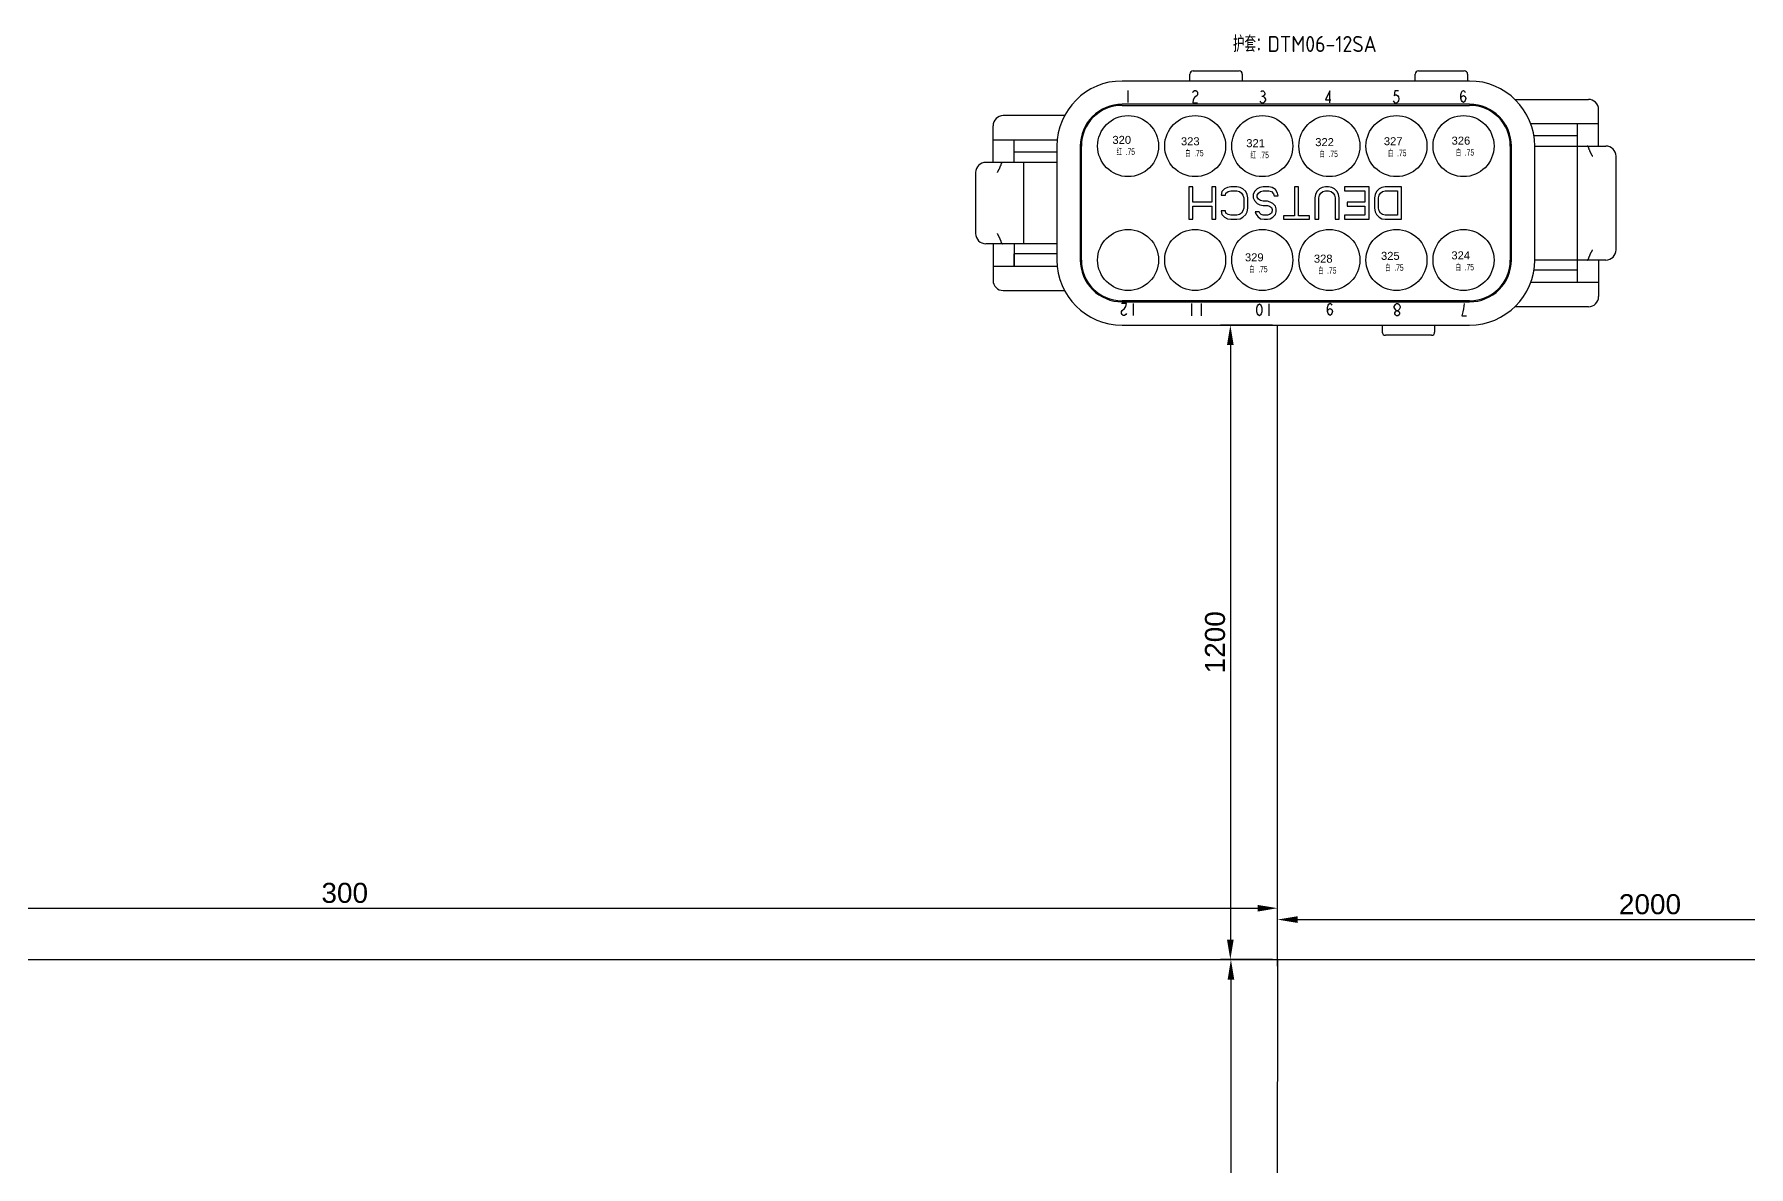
# Model space of a CAD drawing. Header units: millimetres. Extents: x 62 to 1873, y 998 to 1938.
# Drawn here: x 1259.8 to 1474, y 1568.6 to 1710 of the extents above; entities that cross this region are included whole.
import ezdxf

# ---------------------------------------------------------------- set-up
doc = ezdxf.new("R2010")
doc.units = ezdxf.units.MM
doc.layers.add('AM60', color=3, linetype='Continuous', lineweight=25)
doc.layers.add('AM_6', color=3, linetype='Continuous', lineweight=25)
doc.layers.add('线色线径', color=1, linetype='Continuous')
doc.styles.get("Standard").update_dxf_attribs({"font": 'arial.ttf'})
doc.dimstyles.new('ISO-25', dxfattribs={"dimtxt": 2.5, "dimasz": 2.5, "dimexe": 1.25, "dimexo": 0.625, "dimtad": 1, "dimtxsty": 'Standard', "dimcen": 2.5, "dimadec": 0, "dimazin": 0, "dimtfac": 1, "dimtmove": 0, "dimatfit": 3, "dimfxl": 1, "dimarcsym": 0})

# ---------------------------------------------------------------- blocks, each defined once
blk = doc.blocks.new('*D99')
at = {"color": 0, "lineweight": -2, "transparency": 16777216}
for p, q in [((1414.55, 1594.47), (1408.09, 1594.47)), ((1409.34, 1591.97), (1409.34, 1529.22)), ((1414.43, 1526.72), (1408.09, 1526.72))]:
    blk.add_line(p, q, dxfattribs=at)
at = {"color": 0, "transparency": 16777216}
for points in [[(1408.93, 1591.97), (1409.76, 1591.97), (1409.34, 1594.47)], [(1408.93, 1529.22), (1409.76, 1529.22), (1409.34, 1526.72)]]:
    blk.add_solid(points, dxfattribs=at)
at = {"layer": 'Defpoints', "color": 0, "transparency": 16777216}
for p in [(1415.17, 1594.47), (1409.34, 1526.72), (1415.05, 1526.72)]:
    blk.add_point(p, dxfattribs=at)
at = {"color": 3, "transparency": 16777216, "insert": (1407.44, 1560.6), "char_height": 2.5, "attachment_point": 5, "rotation": 90}
blk.add_mtext('200', dxfattribs=at)
blk = doc.blocks.new('*D102')
at = {"color": 0, "lineweight": -2, "transparency": 16777216}
for p, q in [((1182.07, 1595.1), (1182.07, 1602.13)), ((1184.57, 1600.88), (1412.67, 1600.88)), ((1415.17, 1595.1), (1415.17, 1602.13))]:
    blk.add_line(p, q, dxfattribs=at)
at = {"color": 0, "transparency": 16777216}
for points in [[(1184.57, 1601.29), (1184.57, 1600.46), (1182.07, 1600.88)], [(1412.67, 1601.29), (1412.67, 1600.46), (1415.17, 1600.88)]]:
    blk.add_solid(points, dxfattribs=at)
at = {"layer": 'Defpoints', "color": 0, "transparency": 16777216}
for p in [(1415.17, 1600.88), (1182.07, 1594.47), (1415.17, 1594.47)]:
    blk.add_point(p, dxfattribs=at)
at = {"color": 3, "transparency": 16777216, "insert": (1298.62, 1602.78), "char_height": 2.5, "attachment_point": 5}
blk.add_mtext('300', dxfattribs=at)
blk = doc.blocks.new('A$C07ee6ecf')
at = {"layer": 'AM_6'}
for p, q in [((20.32, 80.01), (12.7, 80.01)), ((11.43, 77.83), (6.86, 77.83)), ((8.64, 77.83), (8.64, 69.81)), ((11.43, 69.85), (11.43, 78.74)), ((21.59, 69.85), (21.59, 78.74)), ((21.59, 77.83), (26.16, 77.83)), ((24.38, 69.81), (24.38, 77.83)), ((5.59, 76.56), (5.59, 68.9)), ((11.43, 75.21), (8.64, 75.21)), ((8.64, 75.18), (10.16, 75.18)), ((10.16, 69.85), (10.16, 75.18)), ((21.59, 75.21), (24.38, 75.21)), ((22.86, 69.85), (22.86, 75.18)), ((22.86, 75.18), (24.38, 75.18)), ((27.43, 68.9), (27.43, 76.56)), ((21.59, 74.02), (11.43, 74.02)), ((23.62, 69.85), (9.4, 69.85)), ((23.62, 66.94), (9.4, 66.94)), ((9.4, 66.8), (23.62, 66.8)), ((1.27, 61.72), (1.27, 18.29)), ((4.18, 61.72), (4.18, 18.29)), ((4.32, 18.29), (4.32, 61.72)), ((28.7, 61.72), (28.7, 18.29)), ((28.84, 18.29), (28.84, 61.72)), ((31.75, 18.29), (31.75, 61.72)), ((14.48, 53.38), (14.48, 52.87)), ((18.54, 53.38), (14.48, 53.38)), ((14.48, 52.87), (16.12, 52.87)), ((16.12, 52.87), (16.12, 50.5)), ((16.64, 50.5), (16.64, 52.87)), ((16.64, 52.87), (18.54, 52.87)), ((18.54, 52.87), (18.54, 53.38)), ((31.75, 53.24), (32.61, 53.24)), ((33.02, 52.83), (33.02, 47.09)), ((14.48, 50.5), (14.48, 50)), ((16.12, 50.5), (14.48, 50.5)), ((14.48, 50), (18.54, 50)), ((15.52, 49.32), (15.08, 49.23)), ((15.52, 48.81), (15.52, 49.32)), ((18.54, 50.5), (16.64, 50.5)), ((17.5, 49.32), (17.5, 48.81)), ((17.94, 49.23), (17.5, 49.32)), ((18.54, 50), (18.54, 50.5)), ((14.56, 48.56), (14.48, 48.13)), ((14.48, 48.13), (14.48, 47.37)), ((14.48, 47.37), (14.56, 46.95)), ((14.74, 48.9), (14.56, 48.56)), ((15.08, 49.23), (14.74, 48.9)), ((15, 48.13), (15.08, 48.47)), ((15, 47.37), (15, 48.13)), ((15.08, 47.03), (15, 47.37)), ((15.08, 48.47), (15.26, 48.73)), ((15.26, 48.73), (15.52, 48.81)), ((17.5, 48.81), (17.76, 48.73)), ((17.76, 48.73), (17.94, 48.47)), ((18.28, 48.9), (17.94, 49.23)), ((17.94, 48.47), (18.02, 48.13)), ((18.02, 47.37), (17.94, 47.03)), ((18.02, 48.13), (18.02, 47.37)), ((18.46, 48.56), (18.28, 48.9)), ((18.54, 48.13), (18.46, 48.56)), ((18.46, 46.95), (18.54, 47.37)), ((18.54, 47.37), (18.54, 48.13)), ((14.56, 46.95), (14.74, 46.61)), ((14.74, 46.61), (15.08, 46.27)), ((15.17, 45), (14.82, 44.75)), ((15.26, 46.78), (15.08, 47.03)), ((15.08, 46.27), (15.43, 46.1)), ((15.43, 45.09), (15.17, 45)), ((15.52, 46.61), (15.26, 46.78)), ((15.43, 46.1), (15.86, 46.02)), ((15.43, 44.58), (15.43, 45.09)), ((15.86, 46.52), (15.52, 46.61)), ((17.16, 46.52), (15.86, 46.52)), ((15.86, 46.02), (17.16, 46.02)), ((16.81, 45.17), (16.47, 44.83)), ((17.16, 45.34), (16.81, 45.17)), ((17.5, 46.61), (17.16, 46.52)), ((17.16, 46.02), (17.59, 46.1)), ((17.59, 45.34), (17.16, 45.34)), ((17.76, 46.78), (17.5, 46.61)), ((17.59, 46.1), (17.94, 46.27)), ((17.94, 45.17), (17.59, 45.34)), ((17.94, 47.03), (17.76, 46.78)), ((17.94, 46.27), (18.28, 46.61)), ((18.28, 44.83), (17.94, 45.17)), ((18.28, 46.61), (18.46, 46.95)), ((32.61, 46.69), (31.75, 46.69)), ((14.56, 44.41), (14.48, 43.98)), ((14.48, 43.98), (14.48, 43.56)), ((14.48, 43.56), (14.56, 43.22)), ((14.82, 44.75), (14.56, 44.41)), ((14.56, 43.22), (14.74, 42.88)), ((14.74, 42.88), (15.08, 42.55)), ((15, 44.07), (15.08, 44.32)), ((15, 43.56), (15, 44.07)), ((15.08, 43.31), (15, 43.56)), ((15.08, 44.32), (15.26, 44.49)), ((15.26, 43.05), (15.08, 43.31)), ((15.26, 44.49), (15.43, 44.58)), ((15.52, 42.97), (15.26, 43.05)), ((15.69, 42.97), (15.52, 42.97)), ((15.95, 43.05), (15.69, 42.97)), ((16.12, 43.31), (15.95, 43.05)), ((16.21, 43.56), (16.12, 43.31)), ((16.12, 42.55), (16.47, 42.88)), ((16.29, 44.49), (16.21, 44.07)), ((16.21, 44.07), (16.21, 43.56)), ((16.47, 44.83), (16.29, 44.49)), ((16.47, 42.88), (16.64, 43.22)), ((16.64, 43.22), (16.73, 43.56)), ((16.73, 44.07), (16.81, 44.41)), ((16.73, 43.56), (16.73, 44.07)), ((16.81, 44.41), (16.99, 44.66)), ((16.99, 44.66), (17.24, 44.83)), ((17.24, 44.83), (17.5, 44.83)), ((17.5, 44.83), (17.76, 44.66)), ((17.94, 43.05), (17.68, 42.8)), ((17.76, 44.66), (17.94, 44.41)), ((17.94, 44.41), (18.02, 44.07)), ((18.02, 43.39), (17.94, 43.05)), ((18.02, 44.07), (18.02, 43.39)), ((18.2, 42.55), (18.46, 42.97)), ((18.46, 44.49), (18.28, 44.83)), ((18.54, 44.07), (18.46, 44.49)), ((18.46, 42.97), (18.54, 43.39)), ((18.54, 43.39), (18.54, 44.07)), ((14.48, 41.53), (14.48, 38.31)), ((14.91, 41.53), (14.48, 41.53)), ((14.91, 40.17), (14.91, 41.53)), ((15.08, 42.55), (15.43, 42.46)), ((15.43, 42.46), (15.78, 42.46)), ((15.78, 42.46), (16.12, 42.55)), ((17.68, 42.8), (17.42, 42.71)), ((17.42, 42.71), (17.42, 42.21)), ((17.42, 42.21), (17.76, 42.29)), ((17.76, 42.29), (18.2, 42.55)), ((18.54, 40.17), (14.91, 40.17)), ((14.91, 38.31), (14.91, 39.67)), ((14.91, 39.67), (18.54, 39.67)), ((18.54, 39.67), (18.54, 40.17)), ((14.48, 38.31), (14.91, 38.31)), ((14.48, 37.63), (14.48, 37.13)), ((17.16, 37.63), (14.48, 37.63)), ((14.48, 37.13), (17.16, 37.13)), ((17.59, 37.55), (17.16, 37.63)), ((17.16, 37.13), (17.5, 37.04)), ((17.5, 37.04), (17.76, 36.87)), ((17.94, 37.38), (17.59, 37.55)), ((17.76, 36.87), (17.94, 36.62)), ((18.28, 37.04), (17.94, 37.38)), ((17.94, 36.62), (18.02, 36.28)), ((18.46, 36.7), (18.28, 37.04)), ((18.54, 36.28), (18.46, 36.7)), ((17.16, 35.09), (14.48, 35.09)), ((14.48, 35.09), (14.48, 34.59)), ((14.48, 34.59), (17.16, 34.59)), ((17.5, 35.18), (17.16, 35.09)), ((17.16, 34.59), (17.59, 34.67)), ((17.76, 35.35), (17.5, 35.18)), ((17.59, 34.67), (17.94, 34.84)), ((17.94, 35.6), (17.76, 35.35)), ((18.02, 35.94), (17.94, 35.6)), ((17.94, 34.84), (18.28, 35.18)), ((18.02, 36.28), (18.02, 35.94)), ((18.28, 35.18), (18.46, 35.52)), ((18.46, 35.52), (18.54, 35.94)), ((18.54, 35.94), (18.54, 36.28)), ((15, 33.91), (14.48, 33.91)), ((14.48, 33.91), (14.48, 30.86)), ((15, 31.37), (15, 33.91)), ((16.64, 33.57), (16.12, 33.57)), ((16.12, 33.57), (16.12, 31.37)), ((16.64, 31.37), (16.64, 33.57)), ((18.54, 33.91), (18.02, 33.91)), ((18.02, 33.91), (18.02, 31.37)), ((18.54, 30.86), (18.54, 33.91)), ((14.48, 30.86), (18.54, 30.86)), ((16.12, 31.37), (15, 31.37)), ((15.43, 30.1), (15.08, 29.93)), ((15.86, 30.18), (15.43, 30.1)), ((17.16, 30.18), (15.86, 30.18)), ((18.02, 31.37), (16.64, 31.37)), ((17.59, 30.1), (17.16, 30.18)), ((17.94, 29.93), (17.59, 30.1)), ((0, 23.06), (0, 28.8)), ((1.27, 29.21), (0.41, 29.21)), ((14.56, 29.25), (14.48, 28.83)), ((14.48, 28.83), (14.48, 26.8)), ((14.74, 29.59), (14.56, 29.25)), ((15.08, 29.93), (14.74, 29.59)), ((15, 28.83), (15.08, 29.17)), ((15, 27.31), (15, 28.83)), ((15.08, 29.17), (15.26, 29.42)), ((15.26, 29.42), (15.52, 29.59)), ((15.52, 29.59), (15.86, 29.68)), ((15.86, 29.68), (17.16, 29.68)), ((17.16, 29.68), (17.5, 29.59)), ((17.5, 29.59), (17.76, 29.42)), ((17.76, 29.42), (17.94, 29.17)), ((18.28, 29.59), (17.94, 29.93)), ((17.94, 29.17), (18.02, 28.83)), ((18.02, 28.83), (18.02, 27.31)), ((18.46, 29.25), (18.28, 29.59)), ((18.54, 28.83), (18.46, 29.25)), ((18.54, 26.8), (18.54, 28.83)), ((14.48, 26.8), (18.54, 26.8)), ((18.02, 27.31), (15, 27.31)), ((31.75, 25.1), (32.61, 25.1)), ((33.02, 24.69), (33.02, 18.95)), ((1.27, 22.66), (0.41, 22.66)), ((32.61, 18.54), (31.75, 18.54)), ((23.62, 13.21), (9.4, 13.21)), ((9.4, 13.07), (23.62, 13.07)), ((3.56, 3.45), (3.56, 12.64)), ((29.46, 12.64), (29.46, 3.45)), ((6.6, 2.18), (6.6, 10.66)), ((8.13, 4.83), (8.13, 10.26)), ((9.4, 10.16), (23.62, 10.16)), ((9.4, 1.27), (9.4, 10.16)), ((23.62, 10.16), (23.62, 1.27)), ((24.89, 4.83), (24.89, 10.26)), ((26.42, 2.18), (26.42, 10.66)), ((6.6, 4.83), (26.42, 4.83)), ((9.4, 2.18), (4.83, 2.18)), ((23.62, 2.18), (28.19, 2.18)), ((10.67, 0), (22.35, 0))]:
    blk.add_line(p, q, dxfattribs=at)
at = {"layer": 'AM_6', "color": 1}
for p, q in [((2.46, 61.56), (2.58, 61.72)), ((2.46, 61.41), (2.46, 61.56)), ((2.58, 61.26), (2.46, 61.41)), ((2.46, 60.27), (3.98, 60.27)), ((2.58, 61.72), (2.71, 61.79)), ((2.71, 61.18), (2.58, 61.26)), ((2.71, 61.79), (2.96, 61.79)), ((2.96, 61.79), (3.09, 61.72)), ((3.09, 61.72), (3.34, 61.41)), ((3.34, 61.41), (3.6, 61.26)), ((3.6, 61.26), (3.98, 61.18)), ((3.98, 61.18), (3.98, 61.79)), ((30.57, 61), (29.05, 61)), ((2.45, 52.99), (3.98, 52.99)), ((2.45, 51.77), (3.98, 51.77)), ((29.03, 52.89), (29.03, 52.28)), ((29.41, 52.81), (29.03, 52.89)), ((29.67, 52.66), (29.41, 52.81)), ((29.92, 52.35), (29.67, 52.66)), ((30.05, 52.28), (29.92, 52.35)), ((30.3, 52.28), (30.05, 52.28)), ((30.3, 52.89), (30.43, 52.81)), ((30.43, 52.35), (30.3, 52.28)), ((30.43, 52.81), (30.56, 52.66)), ((30.56, 52.5), (30.43, 52.35)), ((30.56, 52.66), (30.56, 52.5)), ((2.41, 44.55), (2.54, 44.71)), ((2.54, 44.4), (2.41, 44.55)), ((2.41, 43.34), (3.93, 43.34)), ((2.54, 44.71), (2.66, 44.78)), ((2.66, 44.33), (2.54, 44.4)), ((2.66, 44.78), (2.92, 44.86)), ((2.92, 44.25), (2.66, 44.33)), ((2.92, 44.86), (3.43, 44.86)), ((3.43, 44.25), (2.92, 44.25)), ((3.43, 44.86), (3.68, 44.78)), ((3.68, 44.33), (3.43, 44.25)), ((3.68, 44.78), (3.81, 44.71)), ((3.81, 44.4), (3.68, 44.33)), ((3.81, 44.71), (3.93, 44.55)), ((3.93, 44.55), (3.81, 44.4)), ((28.98, 44.24), (29.11, 44.39)), ((28.98, 44.09), (28.98, 44.24)), ((29.11, 43.94), (28.98, 44.09)), ((29.11, 44.39), (29.24, 44.47)), ((29.36, 43.78), (29.11, 43.94)), ((29.49, 43.78), (29.36, 43.78)), ((29.74, 43.94), (29.49, 43.78)), ((29.87, 44.09), (29.74, 43.94)), ((29.87, 44.24), (29.87, 44.09)), ((30, 43.94), (29.87, 44.09)), ((30.12, 43.86), (30, 43.94)), ((30.25, 43.86), (30.12, 43.86)), ((30.38, 43.94), (30.25, 43.86)), ((30.38, 44.39), (30.51, 44.24)), ((30.51, 44.09), (30.38, 43.94)), ((30.51, 44.24), (30.51, 44.09)), ((2.48, 35.72), (2.6, 35.87)), ((2.6, 35.57), (2.48, 35.72)), ((2.6, 35.87), (2.73, 35.95)), ((2.73, 35.49), (2.6, 35.57)), ((2.73, 35.95), (2.98, 36.03)), ((2.98, 35.42), (2.73, 35.49)), ((2.98, 36.03), (3.24, 35.95)), ((2.98, 36.03), (3.49, 36.03)), ((3.24, 35.49), (2.98, 35.42)), ((3.24, 35.95), (3.36, 35.72)), ((3.36, 35.72), (3.24, 35.49)), ((3.49, 36.03), (3.75, 35.95)), ((3.75, 35.95), (3.87, 35.87)), ((3.87, 35.57), (3.75, 35.49)), ((3.87, 35.87), (4, 35.72)), ((4, 35.72), (3.87, 35.57)), ((29.02, 35.77), (30.54, 35.77)), ((30.54, 35.77), (29.4, 36.31)), ((29.4, 36.31), (29.4, 35.62)), ((2.43, 27.42), (2.56, 27.57)), ((2.43, 27.27), (2.43, 27.42)), ((2.56, 27.11), (2.43, 27.27)), ((2.56, 27.57), (2.69, 27.65)), ((2.69, 27.04), (2.56, 27.11)), ((2.69, 27.65), (2.82, 27.65)), ((2.82, 27.04), (2.69, 27.04)), ((2.82, 27.65), (2.94, 27.57)), ((2.94, 27.11), (2.82, 27.04)), ((2.94, 27.57), (3.07, 27.42)), ((3.07, 27.27), (2.94, 27.11)), ((3.07, 27.42), (3.2, 27.57)), ((3.07, 27.27), (3.07, 27.42)), ((3.2, 27.11), (3.07, 27.27)), ((3.2, 27.57), (3.45, 27.72)), ((3.45, 26.96), (3.2, 27.11)), ((3.45, 27.72), (3.58, 27.72)), ((3.58, 26.96), (3.45, 26.96)), ((3.58, 27.72), (3.83, 27.57)), ((3.83, 27.11), (3.58, 26.96)), ((3.83, 27.57), (3.96, 27.42)), ((3.96, 27.27), (3.83, 27.11)), ((3.96, 27.42), (3.96, 27.27)), ((29, 27.58), (29.13, 27.73)), ((29, 27.42), (29, 27.58)), ((29.13, 27.27), (29, 27.42)), ((29.13, 27.73), (29.26, 27.8)), ((29.26, 27.19), (29.13, 27.27)), ((29.51, 27.12), (29.26, 27.19)), ((29.76, 27.19), (29.51, 27.12)), ((29.89, 27.27), (29.76, 27.19)), ((30.53, 27.65), (29.89, 27.73)), ((29.89, 27.73), (30.02, 27.58)), ((30.02, 27.42), (29.89, 27.27)), ((30.02, 27.58), (30.02, 27.42)), ((30.53, 27.19), (30.53, 27.65)), ((2.94, 19.13), (2.43, 19.28)), ((2.43, 19.28), (2.43, 18.67)), ((29.19, 19.21), (29.31, 19.29)), ((29.31, 19.29), (29.57, 19.37)), ((29.57, 19.37), (30.08, 19.37)), ((29.57, 19.37), (29.82, 19.29)), ((29.82, 19.29), (29.95, 19.06)), ((30.08, 19.37), (30.33, 19.29)), ((30.33, 19.29), (30.46, 19.21)), ((3.32, 19.05), (2.94, 19.13)), ((3.96, 18.98), (3.32, 19.05)), ((29.06, 19.06), (29.19, 19.21)), ((29.19, 18.91), (29.06, 19.06)), ((29.31, 18.83), (29.19, 18.91)), ((29.57, 18.76), (29.31, 18.83)), ((29.82, 18.83), (29.57, 18.76)), ((29.95, 19.06), (29.82, 18.83)), ((30.46, 18.91), (30.33, 18.83)), ((30.46, 19.21), (30.58, 19.06)), ((30.58, 19.06), (30.46, 18.91))]:
    blk.add_line(p, q, dxfattribs=at)
at = {"layer": 'AM_6'}
for points in [[(11.88, 76.9), (11.91, 76.91), (11.94, 76.92), (11.96, 76.93), (11.99, 76.94), (12.02, 76.95), (12.05, 76.96), (12.07, 76.97), (12.1, 76.98), (12.13, 76.99), (12.15, 77), (12.18, 77.02), (12.21, 77.03), (12.23, 77.04), (12.26, 77.05), (12.29, 77.07), (12.31, 77.08), (12.34, 77.1), (12.37, 77.11), (12.39, 77.12), (12.42, 77.14), (12.44, 77.15), (12.47, 77.17), (12.49, 77.18), (12.52, 77.19), (12.55, 77.21), (12.57, 77.22), (12.6, 77.24), (12.62, 77.25), (12.65, 77.27), (12.67, 77.28), (12.7, 77.29)], [(20.32, 77.29), (20.35, 77.28), (20.37, 77.27), (20.4, 77.25), (20.42, 77.24), (20.45, 77.22), (20.47, 77.21), (20.5, 77.19), (20.53, 77.18), (20.55, 77.17), (20.58, 77.15), (20.6, 77.14), (20.63, 77.12), (20.65, 77.11), (20.68, 77.1), (20.71, 77.08), (20.73, 77.07), (20.76, 77.05), (20.79, 77.04), (20.81, 77.03), (20.84, 77.02), (20.87, 77), (20.89, 76.99), (20.92, 76.98), (20.95, 76.97), (20.97, 76.96), (21, 76.95), (21.03, 76.94), (21.06, 76.93), (21.08, 76.92), (21.11, 76.91), (21.14, 76.9)], [(11.88, 76.9), (11.87, 76.9), (11.86, 76.9), (11.85, 76.89), (11.84, 76.89), (11.83, 76.89), (11.82, 76.89), (11.81, 76.88), (11.8, 76.88), (11.79, 76.88), (11.78, 76.88), (11.76, 76.87), (11.75, 76.87), (11.74, 76.87), (11.73, 76.86), (11.72, 76.86), (11.71, 76.86), (11.7, 76.85), (11.69, 76.85), (11.68, 76.85), (11.67, 76.84), (11.66, 76.84), (11.64, 76.83), (11.62, 76.82), (11.6, 76.81), (11.58, 76.81), (11.57, 76.8), (11.55, 76.79), (11.53, 76.77), (11.51, 76.76), (11.49, 76.75), (11.48, 76.74), (11.46, 76.72), (11.45, 76.7), (11.44, 76.68), (11.43, 76.66), (11.43, 76.65), (11.43, 76.64)], [(21.59, 76.64), (21.59, 76.65), (21.59, 76.66), (21.58, 76.67), (21.58, 76.69), (21.56, 76.71), (21.55, 76.73), (21.53, 76.74), (21.52, 76.76), (21.5, 76.77), (21.48, 76.78), (21.46, 76.79), (21.44, 76.8), (21.43, 76.81), (21.41, 76.82), (21.39, 76.83), (21.37, 76.84), (21.35, 76.84), (21.34, 76.85), (21.33, 76.85), (21.32, 76.85), (21.31, 76.86), (21.3, 76.86), (21.29, 76.86), (21.28, 76.87), (21.27, 76.87), (21.26, 76.87), (21.24, 76.88), (21.23, 76.88), (21.22, 76.88), (21.21, 76.88), (21.2, 76.89), (21.19, 76.89), (21.18, 76.89), (21.17, 76.89), (21.16, 76.9), (21.15, 76.9), (21.14, 76.9)], [(9.4, 3.6), (9.4, 3.59), (9.4, 3.58), (9.4, 3.57), (9.41, 3.55), (9.42, 3.53), (9.44, 3.52), (9.45, 3.5), (9.47, 3.49), (9.49, 3.48), (9.51, 3.46), (9.52, 3.45), (9.54, 3.44), (9.56, 3.43), (9.58, 3.42), (9.6, 3.42), (9.62, 3.41), (9.64, 3.4), (9.65, 3.4), (9.66, 3.39), (9.67, 3.39), (9.68, 3.39), (9.69, 3.38), (9.7, 3.38), (9.71, 3.38), (9.72, 3.37), (9.73, 3.37), (9.74, 3.37), (9.75, 3.36), (9.76, 3.36), (9.77, 3.36), (9.78, 3.36), (9.79, 3.35), (9.81, 3.35), (9.82, 3.35), (9.83, 3.35), (9.84, 3.34), (9.85, 3.34)], [(10.67, 2.95), (10.64, 2.96), (10.62, 2.98), (10.59, 2.99), (10.57, 3.01), (10.54, 3.02), (10.51, 3.04), (10.49, 3.05), (10.46, 3.06), (10.44, 3.08), (10.41, 3.09), (10.39, 3.11), (10.36, 3.12), (10.33, 3.13), (10.31, 3.15), (10.28, 3.16), (10.26, 3.18), (10.23, 3.19), (10.2, 3.2), (10.18, 3.21), (10.15, 3.23), (10.12, 3.24), (10.1, 3.25), (10.07, 3.26), (10.04, 3.28), (10.01, 3.29), (9.99, 3.3), (9.96, 3.31), (9.93, 3.32), (9.9, 3.33), (9.88, 3.33), (9.85, 3.34)], [(23.17, 3.34), (23.14, 3.33), (23.12, 3.33), (23.09, 3.32), (23.06, 3.31), (23.03, 3.3), (23.01, 3.29), (22.98, 3.28), (22.95, 3.26), (22.92, 3.25), (22.9, 3.24), (22.87, 3.23), (22.84, 3.21), (22.82, 3.2), (22.79, 3.19), (22.76, 3.18), (22.74, 3.16), (22.71, 3.15), (22.69, 3.13), (22.66, 3.12), (22.63, 3.11), (22.61, 3.09), (22.58, 3.08), (22.56, 3.06), (22.53, 3.05), (22.51, 3.04), (22.48, 3.02), (22.45, 3.01), (22.43, 2.99), (22.4, 2.98), (22.38, 2.96), (22.35, 2.95)], [(23.17, 3.34), (23.18, 3.34), (23.19, 3.35), (23.2, 3.35), (23.21, 3.35), (23.23, 3.35), (23.24, 3.36), (23.25, 3.36), (23.26, 3.36), (23.27, 3.36), (23.28, 3.37), (23.29, 3.37), (23.3, 3.37), (23.31, 3.38), (23.32, 3.38), (23.33, 3.38), (23.34, 3.39), (23.35, 3.39), (23.36, 3.39), (23.37, 3.4), (23.38, 3.4), (23.39, 3.4), (23.41, 3.41), (23.43, 3.42), (23.45, 3.43), (23.47, 3.44), (23.49, 3.45), (23.51, 3.46), (23.52, 3.47), (23.54, 3.48), (23.56, 3.49), (23.57, 3.51), (23.59, 3.52), (23.6, 3.54), (23.61, 3.56), (23.62, 3.58), (23.62, 3.59), (23.62, 3.6)]]:
    blk.add_lwpolyline(points, dxfattribs=at)
for centre in [(9.4, 60.96), (23.62, 60.96), (9.4, 52.58), (23.62, 52.58), (9.4, 44.2), (23.62, 44.2), (9.4, 35.81), (23.62, 35.81), (9.4, 27.43), (23.62, 27.43), (9.4, 19.05), (23.62, 19.05)]:
    blk.add_circle(centre, 3.81, dxfattribs=at)
for points in [[(12.7, 80.01), (12, 80.01), (11.43, 79.44), (11.43, 78.74)], [(21.59, 78.74), (21.59, 79.44), (21.02, 80.01), (20.32, 80.01)], [(6.86, 77.83), (6.16, 77.83), (5.59, 77.26), (5.59, 76.56)], [(27.43, 76.56), (27.43, 77.26), (26.86, 77.83), (26.16, 77.83)], [(9.4, 69.85), (4.91, 69.85), (1.27, 66.21), (1.27, 61.72)], [(31.75, 61.72), (31.75, 66.21), (28.11, 69.85), (23.62, 69.85)], [(9.4, 66.8), (6.59, 66.8), (4.32, 64.53), (4.32, 61.72)], [(9.4, 66.94), (8.01, 66.94), (6.69, 66.39), (5.71, 65.41)], [(27.31, 65.41), (26.33, 66.39), (25.01, 66.94), (23.62, 66.94)], [(28.7, 61.72), (28.7, 64.53), (26.43, 66.8), (23.62, 66.8)], [(5.71, 65.41), (4.73, 64.43), (4.18, 63.11), (4.18, 61.72)], [(28.84, 61.72), (28.84, 63.11), (28.29, 64.43), (27.31, 65.41)], [(33.02, 52.83), (33.02, 53.06), (32.84, 53.24), (32.61, 53.24)], [(32.61, 46.69), (32.84, 46.69), (33.02, 46.87), (33.02, 47.09)], [(0.41, 29.21), (0.18, 29.21), (0, 29.03), (0, 28.8)], [(33.02, 24.69), (33.02, 24.91), (32.84, 25.1), (32.61, 25.1)], [(0, 23.06), (0, 22.84), (0.18, 22.66), (0.41, 22.66)], [(1.27, 18.29), (1.27, 13.8), (4.91, 10.16), (9.4, 10.16)], [(4.18, 18.29), (4.18, 16.9), (4.73, 15.58), (5.71, 14.6)], [(4.32, 18.29), (4.32, 15.48), (6.59, 13.21), (9.4, 13.21)], [(23.62, 10.16), (28.11, 10.16), (31.75, 13.8), (31.75, 18.29)], [(23.62, 13.07), (26.5, 13.07), (28.84, 15.41), (28.84, 18.29)], [(23.62, 13.21), (26.43, 13.21), (28.7, 15.48), (28.7, 18.29)], [(32.61, 18.54), (32.84, 18.54), (33.02, 18.72), (33.02, 18.95)], [(5.71, 14.6), (6.69, 13.62), (8.01, 13.07), (9.4, 13.07)], [(3.56, 3.45), (3.56, 2.75), (4.12, 2.18), (4.83, 2.18)], [(28.19, 2.18), (28.53, 2.18), (28.85, 2.32), (29.09, 2.56)], [(29.09, 2.56), (29.33, 2.79), (29.46, 3.12), (29.46, 3.45)], [(9.4, 1.27), (9.4, 0.57), (9.97, 0), (10.67, 0)], [(22.35, 0), (23.05, 0), (23.62, 0.57), (23.62, 1.27)]]:
    blk.add_open_spline(points, degree=3, dxfattribs=at)
blk = doc.blocks.new('*D104')
at = {"color": 0, "lineweight": -2, "transparency": 16777216}
for p, q in [((1414.55, 1673.68), (1408.02, 1673.68)), ((1409.27, 1671.18), (1409.27, 1596.97)), ((1414.55, 1594.47), (1408.02, 1594.47))]:
    blk.add_line(p, q, dxfattribs=at)
at = {"color": 0, "transparency": 16777216}
for points in [[(1408.85, 1671.18), (1409.69, 1671.18), (1409.27, 1673.68)], [(1408.85, 1596.97), (1409.69, 1596.97), (1409.27, 1594.47)]]:
    blk.add_solid(points, dxfattribs=at)
at = {"layer": 'Defpoints', "color": 0, "transparency": 16777216}
for p in [(1415.17, 1673.68), (1409.27, 1594.47), (1415.17, 1594.47)]:
    blk.add_point(p, dxfattribs=at)
at = {"color": 3, "transparency": 16777216, "insert": (1407.37, 1634.08), "char_height": 2.5, "attachment_point": 5, "rotation": 90}
blk.add_mtext('1200', dxfattribs=at)
blk = doc.blocks.new('*D107')
at = {"color": 0, "lineweight": -2, "transparency": 16777216}
for p, q in [((1415.17, 1595.1), (1415.17, 1600.71)), ((1508.23, 1595.1), (1508.23, 1600.71)), ((1417.67, 1599.46), (1505.73, 1599.46))]:
    blk.add_line(p, q, dxfattribs=at)
at = {"color": 0, "transparency": 16777216}
for points in [[(1417.67, 1599.88), (1417.67, 1599.04), (1415.17, 1599.46)], [(1505.73, 1599.88), (1505.73, 1599.04), (1508.23, 1599.46)]]:
    blk.add_solid(points, dxfattribs=at)
at = {"layer": 'Defpoints', "color": 0, "transparency": 16777216}
for p in [(1508.23, 1599.46), (1415.17, 1594.47), (1508.23, 1594.47)]:
    blk.add_point(p, dxfattribs=at)
at = {"color": 3, "transparency": 16777216, "insert": (1461.7, 1601.36), "char_height": 2.5, "attachment_point": 5}
blk.add_mtext('2000', dxfattribs=at)

msp = doc.modelspace()

# ---------------------------------------------------------------- linework, layer by layer
for p, q in [((1415.17, 1593.641), (1415.17, 1673.681)), ((332.565, 1594.474), (1552.582, 1594.474)), ((1415.17, 1594.474), (1414.967, 1479.597))]:
    msp.add_line(p, q)

# ---------------------------------------------------------------- block references
at = {"rotation": 90}
msp.add_blockref('A$C07ee6ecf', (1457.455, 1672.411), dxfattribs=at)

# ---------------------------------------------------------------- texts
at = {"layer": 'AM60', "lineweight": 5}
for s, p in [('320', (1394.536, 1696.311)), ('323', (1403.098, 1696.134)), ('321', (1411.262, 1695.896)), ('322', (1419.877, 1696.029)), ('327', (1428.452, 1696.14)), ('326', (1436.911, 1696.217)), ('329', (1411.096, 1681.644)), ('328', (1419.707, 1681.482)), ('325', (1428.094, 1681.83)), ('324', (1436.889, 1681.891))]:
    msp.add_text(s, height=1, dxfattribs=at).set_placement(p)
at = {"layer": 'AM60', "insert": (1409.596, 1709.782), "char_height": 2, "attachment_point": 1}
msp.add_mtext_dynamic_manual_height_columns('{\\Fisocp,gbcbig|c134;\\C3;护套：DTM06-12SA}', width=36.31, gutter_width=12.5, heights=[0], dxfattribs=at)
at = {"layer": '线色线径', "lineweight": 5, "width": 0.6}
for s, p in [('红  .75', (1395.059, 1694.941)), ('白  .75', (1403.621, 1694.764)), ('红  .75', (1411.785, 1694.526)), ('白  .75', (1420.4, 1694.659)), ('白  .75', (1428.975, 1694.771)), ('白  .75', (1437.434, 1694.848)), ('白  .75', (1411.62, 1680.275)), ('白  .75', (1420.23, 1680.113)), ('白  .75', (1428.617, 1680.461)), ('白  .75', (1437.413, 1680.521))]:
    msp.add_text(s, height=0.8, dxfattribs=at).set_placement(p)

# ---------------------------------------------------------------- dimensions: what is measured, and where the dimension line sits
at = {"color": 1}
for base, p1, p2, text, picture, middle in [((1409.271, 1594.474), (1415.17, 1673.681), (1415.17, 1594.474), '1200', '*D104', (1407.369, 1634.078)), ((1409.342, 1526.719), (1415.17, 1594.474), (1415.051, 1526.719), '200', '*D99', (1407.441, 1560.597))]:
    dim = msp.add_linear_dim(base=base, p1=p1, p2=p2, angle=90, text=text, dimstyle='ISO-25', override={"dimclrt": 3}, dxfattribs=at)
    dim.commit()
    dim.dimension.update_dxf_attribs({"geometry": picture, "text_midpoint": middle})
for base, p1, p2, text, picture, middle in [((1415.17, 1600.877), (1182.073, 1594.474), (1415.17, 1594.474), '300', '*D102', (1298.621, 1602.779)), ((1508.233, 1599.459), (1415.17, 1594.474), (1508.233, 1594.474), '2000', '*D107', (1461.702, 1601.36))]:
    dim = msp.add_linear_dim(base=base, p1=p1, p2=p2, text=text, dimstyle='ISO-25', override={"dimclrt": 3}, dxfattribs=at)
    dim.commit()
    dim.dimension.update_dxf_attribs({"geometry": picture, "text_midpoint": middle})

doc.saveas('drawing.dxf')
